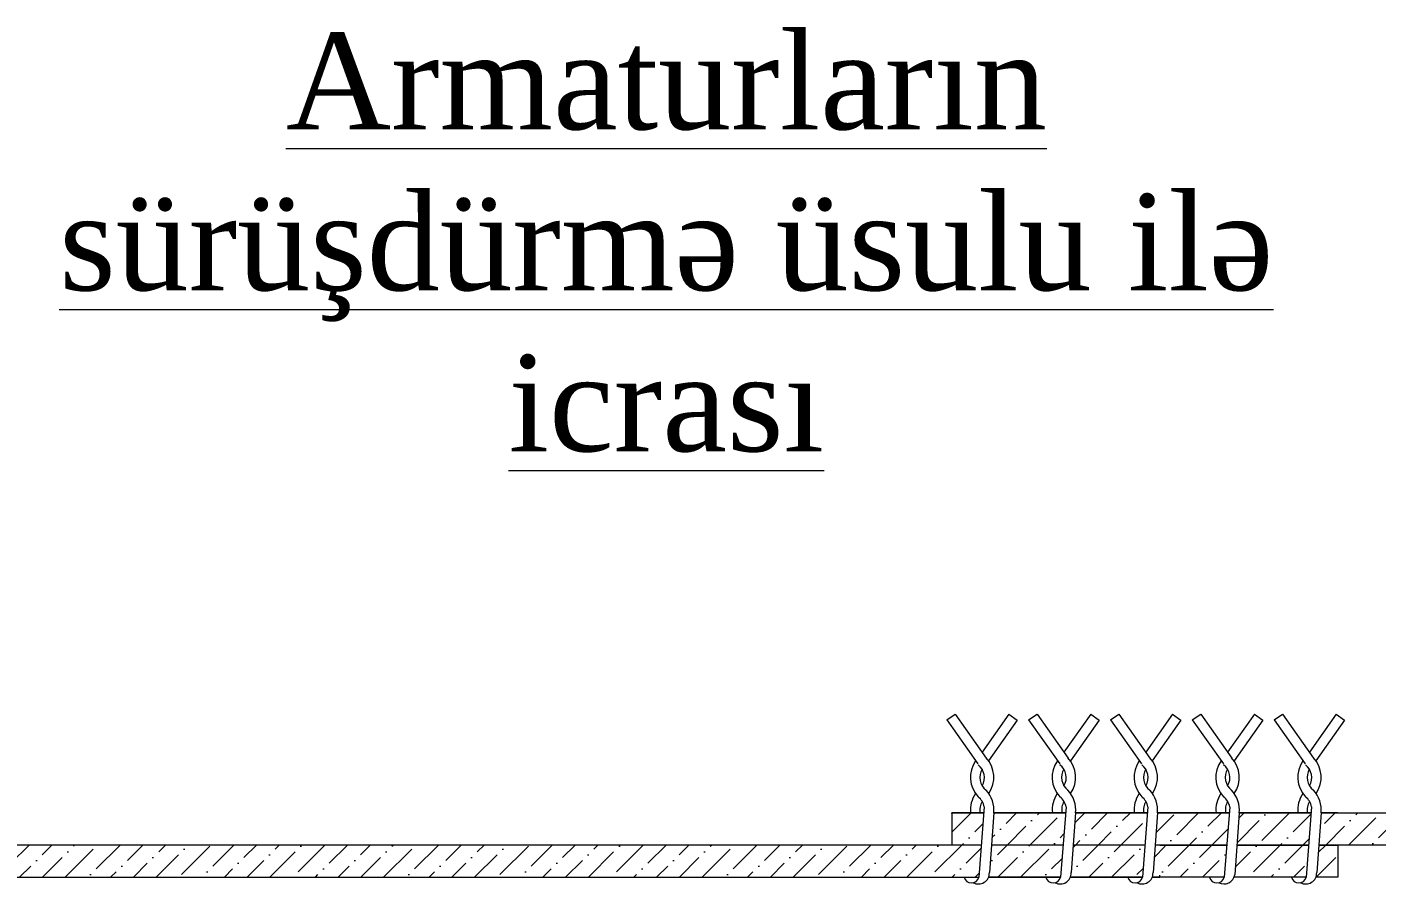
# Model space of a CAD drawing. Header units: millimetres. Extents: x 806395 to 2097197, y -233789 to 193681.
# Drawn here: x 2061384 to 2066420, y -96533 to -93338 of the extents above; entities that cross this region are included whole.
import ezdxf

# ---------------------------------------------------------------- set-up
doc = ezdxf.new("R2010")
doc.units = ezdxf.units.MM
doc.layers.add('XAMUTLAR', color=125, linetype='Continuous', lineweight=25)
doc.styles.get("Standard").update_dxf_attribs({"font": 'times.ttf'})
pattern_1 = [(45, (-1730.521, -1253.9424), (0.0530396377, 0.1944786716), [0.25003125, -0.05000625, 0, -0.05000625])]

# ---------------------------------------------------------------- blocks, each defined once
blk = doc.blocks.new('425')
at = {"lineweight": 15, "ltscale": 0.1}
h = blk.add_hatch(dxfattribs=at)
h.set_pattern_fill('ANSI36', color=256, scale=0.0315)
h.set_pattern_definition(pattern_1)
h.paths.add_polyline_path([(142.8698832, -89.55979729), (142.85524814, -89.75970503), (143.30108119, -89.75970503), (143.31657883, -89.55979729)])
h.paths.add_polyline_path([(142.36108652, -89.55979729), (142.34645146, -89.75970503), (142.79228452, -89.75970503), (142.80778216, -89.55979729)])
h.paths.add_polyline_path([(141.85228985, -89.55979729), (141.83765479, -89.75970503), (142.28348785, -89.75970503), (142.29898549, -89.55979729)])
h.paths.add_polyline_path([(141.77469118, -89.75970503), (141.79018882, -89.55979729), (141.34349318, -89.55979729), (141.32885812, -89.75970503)])
h.paths.add_polyline_path([(141.26589451, -89.75970503), (141.28139214, -89.55979729), (141.08387483, -89.55979729), (141.08387483, -89.75970503)])
h = blk.add_hatch(dxfattribs=at)
h.set_pattern_fill('ANSI36', color=256, scale=0.0315)
h.set_pattern_definition(pattern_1)
edge = h.paths.add_edge_path()
edge.add_spline(control_points=[(145.71498839, -89.70912639), (145.69401891, -89.67978907), (145.63031597, -89.60799632), (145.69573178, -89.57602966), (145.72894932, -89.55979729)], knot_values=[0, 0, 0, 0, 0.1076104201, 0.2186273172, 0.2186273172, 0.2186273172, 0.2186273172], degree=3, periodic=0)
edge.add_line((145.72894932, -89.55979729), (143.37867987, -89.55979729))
edge.add_line((143.37867987, -89.55979729), (143.36404481, -89.75970503))
edge.add_line((143.36404481, -89.75970503), (145.72470205, -89.75970503))
edge.add_spline(control_points=[(145.72470205, -89.75970503), (145.74163658, -89.7517313), (145.73155274, -89.73230072), (145.71498839, -89.70912639)], knot_values=[0.2186273172, 0.2186273172, 0.2186273172, 0.2186273172, 0.3036316135, 0.3036316135, 0.3036316135, 0.3036316135], degree=3, periodic=0)
h = blk.add_hatch(dxfattribs=at)
h.set_pattern_fill('ANSI36', color=256, scale=0.0315)
h.set_pattern_definition(pattern_1)
edge = h.paths.add_edge_path()
edge.add_line((143.36404481, -89.75970503), (143.35149463, -89.93113428))
edge.add_arc((143.28362271, -89.9337644), 0.06792286, -22.368052035, 2.219170838, ccw=False)
edge.add_line((143.34643495, -89.95961277), (143.4827677, -89.95961277))
edge.add_line((143.4827677, -89.95961277), (143.4827677, -89.75970503))
edge.add_line((143.4827677, -89.75970503), (143.36404481, -89.75970503))
edge = h.paths.add_edge_path()
edge.add_line((142.85524814, -89.75970503), (142.84165663, -89.94535834))
edge.add_arc((142.77481857, -89.93388123), 0.0678163, 337.701613791, 350.256470569, ccw=False)
edge.add_line((142.83756359, -89.95961277), (143.28558355, -89.95961277))
edge.add_line((143.28558355, -89.95961277), (143.30108119, -89.75970503))
edge.add_line((143.30108119, -89.75970503), (142.85524814, -89.75970503))
edge = h.paths.add_edge_path()
edge.add_line((142.34645146, -89.75970503), (142.33390129, -89.93113428))
edge.add_arc((142.26602937, -89.9337644), 0.06792286, -22.368052035, 2.219170838, ccw=False)
edge.add_line((142.3288416, -89.95961277), (142.77678688, -89.95961277))
edge.add_line((142.77678688, -89.95961277), (142.79228452, -89.75970503))
edge.add_line((142.79228452, -89.75970503), (142.34645146, -89.75970503))
edge = h.paths.add_edge_path()
edge.add_arc((141.75723269, -89.9337644), 0.06792286, 337.631947965, 362.21917084)
edge.add_line((141.82510462, -89.93113428), (141.83765479, -89.75970503))
edge.add_line((141.83765479, -89.75970503), (142.28348785, -89.75970503))
edge.add_line((142.28348785, -89.75970503), (142.26799021, -89.95961277))
edge.add_line((142.26799021, -89.95961277), (141.82004493, -89.95961277))
h.paths.add_polyline_path([(141.25039687, -89.95961277), (141.26589451, -89.75970503), (132.35357168, -89.75970503), (132.35357168, -89.95961277)])
edge = h.paths.add_edge_path()
edge.add_arc((141.24843602, -89.9337644), 0.06792286, 337.631947965, 362.219172683)
edge.add_line((141.31630795, -89.93113428), (141.32885812, -89.75970503))
edge.add_line((141.32885812, -89.75970503), (141.77469118, -89.75970503))
edge.add_line((141.77469118, -89.75970503), (141.75919354, -89.95961277))
edge.add_line((141.75919354, -89.95961277), (141.31124826, -89.95961277))
at = {"layer": 'XAMUTLAR', "color": 0, "lineweight": 15}
for p, q in [((141.05165298, -88.9824369), (141.10391552, -88.94554722)), ((141.10391552, -88.94554722), (141.29711357, -89.21925572)), ((141.43760265, -88.94617969), (141.2709823, -89.1822349)), ((141.43760265, -88.94617969), (141.48986519, -88.98306937)), ((141.56044965, -88.9824369), (141.61271219, -88.94554722)), ((141.61271219, -88.94554722), (141.80591024, -89.21925572)), ((141.94639932, -88.94617969), (141.77977897, -89.1822349)), ((141.94639932, -88.94617969), (141.99866186, -88.98306937)), ((142.06924632, -88.9824369), (142.12150886, -88.94554722)), ((142.12150886, -88.94554722), (142.31470691, -89.21925572)), ((142.455196, -88.94617969), (142.28857564, -89.1822349)), ((142.455196, -88.94617969), (142.50745853, -88.98306937)), ((142.57804299, -88.9824369), (142.63030553, -88.94554722)), ((142.63030553, -88.94554722), (142.82350358, -89.21925572)), ((142.96399267, -88.94617969), (142.79737231, -89.1822349)), ((142.96399267, -88.94617969), (143.01625521, -88.98306937)), ((143.08683966, -88.9824369), (143.1391022, -88.94554722)), ((143.1391022, -88.94554722), (143.33230026, -89.21925572)), ((143.47278934, -88.94617969), (143.30616899, -89.1822349)), ((143.47278934, -88.94617969), (143.52505188, -88.98306937)), ((141.05165298, -88.9824369), (141.24485103, -89.25614541)), ((141.48986519, -88.98306937), (141.31119888, -89.2361904)), ((141.56044965, -88.9824369), (141.7536477, -89.25614541)), ((141.99866186, -88.98306937), (141.81999555, -89.2361904)), ((142.06924632, -88.9824369), (142.26244437, -89.25614541)), ((142.50745853, -88.98306937), (142.32879222, -89.2361904)), ((142.57804299, -88.9824369), (142.77124104, -89.25614541)), ((143.01625521, -88.98306937), (142.83758889, -89.2361904)), ((143.08683966, -88.9824369), (143.28003772, -89.25614541)), ((143.52505188, -88.98306937), (143.34638556, -89.2361904)), ((141.28139214, -89.55979729), (141.08387483, -89.55979729)), ((141.08387483, -89.55979729), (141.08387483, -89.75970503)), ((141.28430365, -89.52224105), (141.25039687, -89.95961277)), ((141.34349318, -89.55979729), (141.31630794, -89.93113428)), ((141.79018882, -89.55979729), (141.34349318, -89.55979729)), ((141.79310032, -89.52224105), (141.75919354, -89.95961277)), ((141.85228985, -89.55979729), (141.82510462, -89.93113428)), ((142.29898549, -89.55979729), (141.85228985, -89.55979729)), ((142.301897, -89.52224105), (142.26799021, -89.95961277)), ((142.28332126, -89.55979729), (142.29898549, -89.55979729)), ((142.36108652, -89.55979729), (142.33390129, -89.93113428)), ((142.80778216, -89.55979729), (142.36108652, -89.55979729)), ((142.36108652, -89.55979729), (142.80778216, -89.55979729)), ((142.81069367, -89.52224105), (142.77678688, -89.95961277)), ((142.8698832, -89.55979729), (142.84165663, -89.94535834)), ((143.31657883, -89.55979729), (142.8698832, -89.55979729)), ((142.8698832, -89.55979729), (143.31657883, -89.55979729)), ((143.31949034, -89.52224105), (143.28558355, -89.95961277)), ((143.37867987, -89.55979729), (143.35149463, -89.93113428)), ((143.4827677, -89.55979729), (143.37867987, -89.55979729)), ((143.37867987, -89.55979729), (143.4827677, -89.55979729)), ((141.77469118, -89.75970503), (141.32885812, -89.75970503)), ((141.77469118, -89.75970503), (141.32885812, -89.75970503)), ((142.28348785, -89.75970503), (141.83765479, -89.75970503)), ((142.28348785, -89.75970503), (141.83765479, -89.75970503)), ((142.49430597, -89.75970503), (142.34645146, -89.75970503)), ((142.79228452, -89.75970503), (142.34645146, -89.75970503)), ((142.37522818, -89.75970503), (142.79228452, -89.75970503)), ((143.30108119, -89.75970503), (142.85524814, -89.75970503)), ((142.85524814, -89.75970503), (143.30108119, -89.75970503)), ((143.69375241, -89.75970503), (143.36404481, -89.75970503)), ((143.36404481, -89.75970503), (143.4827677, -89.75970503)), ((143.4827677, -89.75970503), (143.4827677, -89.95961277)), ((141.75919354, -89.95961277), (141.31124826, -89.95961277)), ((142.26799021, -89.95961277), (141.82004493, -89.95961277)), ((142.77678688, -89.95961277), (142.3288416, -89.95961277)), ((143.28558355, -89.95961277), (142.83756359, -89.95961277)), ((143.4827677, -89.95961277), (143.34643495, -89.95961277))]:
    blk.add_line(p, q, dxfattribs=at)
for points in [[(141.08387483, -89.56465147), (141.08387483, -89.55979729), (141.28139214, -89.55979729)], [(141.34349318, -89.55979729), (141.79018882, -89.55979729)], [(141.85228985, -89.55979729), (142.29898549, -89.55979729)], [(142.36108652, -89.55979729), (142.80778216, -89.55979729)], [(142.8698832, -89.55979729), (143.31657883, -89.55979729)], [(143.37867987, -89.55979729), (145.72894932, -89.55979729)], [(141.26589451, -89.75970503), (132.35357168, -89.75970503)], [(141.77469118, -89.75970503), (141.32885812, -89.75970503)], [(142.28348785, -89.75970503), (141.83765479, -89.75970503)], [(142.28348785, -89.75970503), (142.28332126, -89.75970503), (142.28332126, -89.75970503)], [(142.49430597, -89.75970503), (142.49430597, -89.75970503), (142.34645146, -89.75970503)], [(142.79228452, -89.75970503), (142.34645146, -89.75970503)], [(143.30108119, -89.75970503), (142.85524814, -89.75970503)], [(145.72470205, -89.75970503), (143.36404481, -89.75970503)], [(132.35781895, -89.95961277), (141.25039687, -89.95961277)], [(141.31124826, -89.95961277), (141.75919354, -89.95961277)], [(141.82004493, -89.95961277), (142.26799021, -89.95961277)], [(142.3288416, -89.95961277), (142.37522818, -89.95961277), (142.37522818, -89.94758584)]]:
    blk.add_lwpolyline(points, dxfattribs=at)
for centre, radius, start, end in [((141.16763825, -89.33872551), 0.17641741, 325.097118916, 43.499870886), ((141.67643493, -89.33872551), 0.17641741, 325.097118916, 43.499870886), ((142.1852316, -89.33872551), 0.17641741, 325.097118916, 43.499870886), ((142.69402827, -89.33872551), 0.17641741, 325.097118916, 43.499870886), ((143.20282494, -89.33872551), 0.17641741, 325.097118916, 43.499870886), ((141.37432634, -89.33872551), 0.17641741, 144.464487079, 223.606414731), ((141.18523872, -89.33994992), 0.10022915, 329.149741537, 52.425713995), ((141.3602367, -89.33874737), 0.10333859, 150.189985466, 231.424517034), ((141.88312302, -89.33872551), 0.17641741, 144.464487079, 223.606414731), ((141.69403539, -89.33994992), 0.10022915, 329.149741537, 52.425713995), ((141.86903337, -89.33874737), 0.10333859, 150.189985466, 231.424517034), ((142.39191969, -89.33872551), 0.17641741, 144.464487079, 223.606414731), ((142.20283207, -89.33994992), 0.10022915, 329.149741537, 52.425713995), ((142.37783004, -89.33874737), 0.10333859, 150.189985466, 231.424517034), ((142.90071636, -89.33872551), 0.17641741, 144.464487079, 223.606414731), ((142.71162874, -89.33994992), 0.10022915, 329.149741537, 52.425713995), ((142.88662671, -89.33874737), 0.10333859, 150.189985466, 231.424517034), ((143.40951303, -89.33872551), 0.17641741, 144.464487079, 223.606414731), ((143.22042541, -89.33994992), 0.10022915, 329.149741537, 52.425713995), ((143.39542338, -89.33874737), 0.10333859, 150.189985466, 231.424517034), ((141.37474562, -89.54121138), 0.17641741, 145.097118916, 186.047441608), ((141.185658, -89.53998697), 0.10022915, 10.198184921, 52.564954436), ((141.16805753, -89.54121138), 0.17641741, 353.952558392, 43.606414731), ((141.8835423, -89.54121138), 0.17641741, 145.097118916, 186.047441608), ((141.69445467, -89.53998697), 0.10022915, 10.198184921, 52.564954436), ((141.67685421, -89.54121138), 0.17641741, 353.952558392, 43.606414731), ((142.39233897, -89.54121138), 0.17641741, 145.097118916, 186.047441608), ((142.20325135, -89.53998697), 0.10022915, 10.198184921, 52.564954436), ((142.18565088, -89.54121138), 0.17641741, 353.952558392, 43.606414731), ((142.90113564, -89.54121138), 0.17641741, 145.097118916, 186.047441608), ((142.71204802, -89.53998697), 0.10022915, 10.198184921, 52.564954436), ((142.69444755, -89.54121138), 0.17641741, 353.952558392, 43.606414731), ((143.40993231, -89.54121138), 0.17641741, 145.097118916, 186.047441608), ((143.22084469, -89.53998697), 0.10022915, 10.198184921, 52.564954436), ((143.20324422, -89.54121138), 0.17641741, 353.952558392, 43.606414731), ((141.36065598, -89.54118952), 0.10333859, 149.402548352, 190.373606453), ((141.86945265, -89.54118952), 0.10333859, 149.402548352, 190.373606453), ((142.37824932, -89.54118952), 0.10333859, 149.402548352, 190.373606453), ((142.88704599, -89.54118952), 0.10333859, 149.402548352, 190.373606453), ((143.39584267, -89.54118952), 0.10333859, 149.402548352, 190.373606453), ((141.20456729, -89.94790493), 0.04730141, 194.330546958, 345.669453042), ((141.24843602, -89.9337644), 0.06792286, 241.912259703, 2.219172411), ((141.71336396, -89.94790493), 0.04730141, 194.330546958, 345.669453042), ((141.75723269, -89.9337644), 0.06792286, 241.912259703, 2.219172411), ((142.22216063, -89.94790493), 0.04730141, 194.330546958, 345.669453042), ((142.26602937, -89.9337644), 0.06792286, 241.912259703, 2.219172411), ((142.7309573, -89.94790493), 0.04730141, 194.330546958, 345.669453042), ((142.77481857, -89.93388123), 0.0678163, 241.871361744, 350.256470735), ((143.23975397, -89.94790493), 0.04730141, 194.330546958, 345.669453042), ((143.28362271, -89.9337644), 0.06792286, 241.912259703, 2.219172411)]:
    blk.add_arc(centre, radius, start, end, dxfattribs=at)
at = {"color": 0, "lineweight": 15, "insert": (139.30775664, -86.01738766), "char_height": 0.6, "width": 9.1044350636, "attachment_point": 5}
blk.add_mtext('{\\fTimes New Roman|b0|i0|c238|p18;\\LArmat\\fTimes New Roman|b0|i0|c204|p18;u\\fTimes New Roman|b0|i0|c238|p18;rların sürüşdürmə üsulu ilə icrası}', dxfattribs=at)

msp = doc.modelspace()

# ---------------------------------------------------------------- block references
at = {"color": 253, "linetype": 'ByBlock', "lineweight": 0, "xscale": 600, "yscale": 600, "zscale": 600}
msp.add_blockref('425', (1980184.604, -42532.145), dxfattribs=at)

doc.saveas('drawing.dxf')
